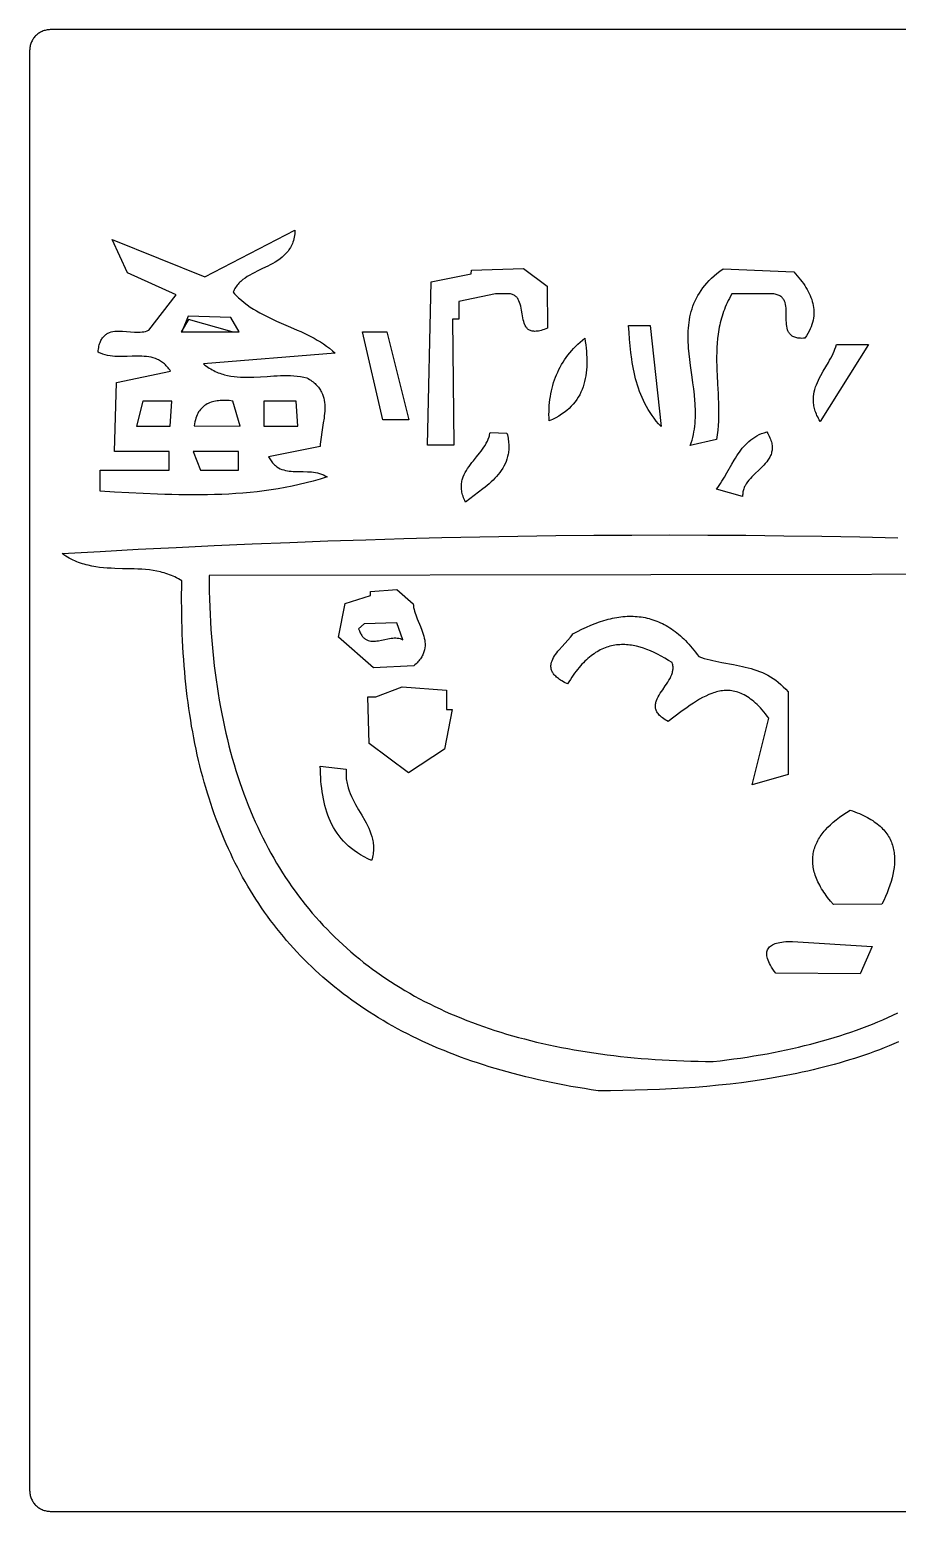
# Model space of a CAD drawing. Header units: metres. Extents: x 0 to 50, y 0 to 50.
# Drawn here: x 0 to 29.3, y 0 to 50 of the extents above; entities that cross this region are included whole.
import ezdxf

# ---------------------------------------------------------------- set-up
doc = ezdxf.new("R2010")
doc.units = ezdxf.units.M

msp = doc.modelspace()

# ---------------------------------------------------------------- linework, layer by layer
for points in [[(49.310345, 50), (0.689655, 50), (0.689655, 50), (0.655211, 49.998414), (0.621031, 49.995164), (0.587169, 49.990274), (0.553681, 49.983767), (0.520621, 49.975667), (0.488045, 49.965998), (0.456007, 49.954784), (0.424563, 49.942049), (0.393768, 49.927816), (0.363677, 49.91211), (0.334345, 49.894954), (0.305827, 49.876372), (0.278178, 49.856389), (0.251453, 49.835027), (0.225707, 49.812312), (0.200995, 49.788265), (0.200995, 49.788265), (0.177487, 49.763041), (0.155332, 49.736811), (0.134552, 49.709631), (0.11517, 49.681558), (0.097207, 49.652645), (0.080688, 49.62295), (0.065635, 49.592527), (0.05207, 49.561432), (0.040016, 49.529721), (0.029495, 49.497449), (0.020531, 49.464672), (0.013146, 49.431445), (0.007363, 49.397824), (0.003204, 49.363865), (0.000692, 49.329622), (-0.000151, 49.295152), (-0.000151, 49.295152), (-0.000141, 49.291401), (-0.000141, 49.291401), (-0.000131, 49.289846), (-0.000131, 49.289846), (-0.000129, 49.289632), (-0.000129, 49.289632), (-0.000119, 49.288478), (-0.000119, 49.288478), (-0.000113, 49.287863), (-0.000113, 49.287863), (0, 49.280576), (0, 0.719424), (0, 0.719424), (-0.000151, 0.704848), (-0.000151, 0.704848), (0.000692, 0.670378), (0.003204, 0.636135), (0.007363, 0.602176), (0.013146, 0.568555), (0.020531, 0.535328), (0.029495, 0.502551), (0.040016, 0.470279), (0.05207, 0.438568), (0.065635, 0.407473), (0.080688, 0.37705), (0.097207, 0.347355), (0.11517, 0.318442), (0.134552, 0.290369), (0.155332, 0.263189), (0.177487, 0.236959), (0.200995, 0.211735), (0.200995, 0.211735), (0.225707, 0.187688), (0.251453, 0.164973), (0.278178, 0.143611), (0.305827, 0.123628), (0.334345, 0.105046), (0.363677, 0.08789), (0.393768, 0.072184), (0.424563, 0.057951), (0.456007, 0.045216), (0.488045, 0.034002), (0.520621, 0.024333), (0.553681, 0.016233), (0.587169, 0.009726), (0.621031, 0.004836), (0.655211, 0.001586), (0.689655, 0), (49.310345, 0)], [(8.950528, 43.234004), (8.950528, 43.234004), (8.946984, 43.170049), (8.941155, 43.108416), (8.933107, 43.049041), (8.922907, 42.991858), (8.910619, 42.936805), (8.89631, 42.883816), (8.880046, 42.832826), (8.861893, 42.783772), (8.841917, 42.73659), (8.820183, 42.691213), (8.796758, 42.647579), (8.771707, 42.605623), (8.745097, 42.56528), (8.716993, 42.526486), (8.687461, 42.489177), (8.656568, 42.453288), (8.624378, 42.418754), (8.590959, 42.385512), (8.556376, 42.353496), (8.520695, 42.322643), (8.446302, 42.264166), (8.368307, 42.209566), (8.287239, 42.158327), (8.203625, 42.109934), (8.117991, 42.063872), (8.030867, 42.019624), (7.854252, 41.934514), (7.678001, 41.850479), (7.59133, 41.807577), (7.506333, 41.763398), (7.423535, 41.717426), (7.343466, 41.669147), (7.266652, 41.618044), (7.193621, 41.563603), (7.158689, 41.53497), (7.1249, 41.505308), (7.09232, 41.474554), (7.061016, 41.442644), (7.031054, 41.409512), (7.002498, 41.375095), (6.975416, 41.339328), (6.949872, 41.302146), (6.925934, 41.263486), (6.903666, 41.223282), (6.883135, 41.181471), (6.864407, 41.137987), (6.864407, 41.137987), (6.90855, 41.089778), (6.953527, 41.042925), (7.045882, 40.953126), (7.141269, 40.868261), (7.239482, 40.788003), (7.340319, 40.712026), (7.443576, 40.640001), (7.549049, 40.571601), (7.656534, 40.506499), (7.765828, 40.444367), (7.876725, 40.384877), (7.989024, 40.327703), (8.102519, 40.272517), (8.217008, 40.21899), (8.332285, 40.166797), (8.564393, 40.065099), (8.797212, 39.964802), (9.029112, 39.863288), (9.144207, 39.811255), (9.258462, 39.757936), (9.371671, 39.703002), (9.483631, 39.646127), (9.594139, 39.586982), (9.70299, 39.52524), (9.80998, 39.460575), (9.914907, 39.392657), (10.017565, 39.321161), (10.117752, 39.245758), (10.215263, 39.166121), (10.309895, 39.081923), (5.86583, 38.721352), (5.86583, 38.721352), (5.914104, 38.682595), (5.962768, 38.645994), (6.011812, 38.611491), (6.061228, 38.57903), (6.111005, 38.548557), (6.161134, 38.520015), (6.211607, 38.493347), (6.262414, 38.468499), (6.313545, 38.445413), (6.364992, 38.424034), (6.416746, 38.404307), (6.468797, 38.386174), (6.521135, 38.369581), (6.573753, 38.35447), (6.679786, 38.328475), (6.786824, 38.30774), (6.894792, 38.291817), (7.003616, 38.28026), (7.113222, 38.27262), (7.223538, 38.26845), (7.334488, 38.267301), (7.445999, 38.268725), (7.557997, 38.272276), (7.783159, 38.283965), (8.009384, 38.298783), (8.236081, 38.31315), (8.349422, 38.319044), (8.462659, 38.323482), (8.575719, 38.326015), (8.688528, 38.326196), (8.801011, 38.323578), (8.913096, 38.317712), (9.024708, 38.30815), (9.135774, 38.294445), (9.246219, 38.276149), (9.35597, 38.252815), (9.35597, 38.252815), (9.400886, 38.225924), (9.44366, 38.19856), (9.484338, 38.17073), (9.522964, 38.142445), (9.559584, 38.113711), (9.594244, 38.084537), (9.626989, 38.054932), (9.657864, 38.024905), (9.686914, 37.994463), (9.714185, 37.963616), (9.739723, 37.932371), (9.763573, 37.900738), (9.785779, 37.868724), (9.806389, 37.836338), (9.825446, 37.803589), (9.842996, 37.770486), (9.873757, 37.703247), (9.899036, 37.634691), (9.919195, 37.564884), (9.934598, 37.493896), (9.945606, 37.421793), (9.952585, 37.348643), (9.955895, 37.274514), (9.955901, 37.199475), (9.952964, 37.123592), (9.94745, 37.046933), (9.939719, 36.969567), (9.930136, 36.891562), (9.906862, 36.733902), (9.880534, 36.574496), (9.854054, 36.413887), (9.830326, 36.252617), (9.820402, 36.171904), (9.812255, 36.091228), (9.806248, 36.010659), (9.802744, 35.930264), (8.060205, 35.589044), (8.060205, 35.589044), (8.08006, 35.550372), (8.100616, 35.513752), (8.121854, 35.479129), (8.143758, 35.446445), (8.166312, 35.415644), (8.189497, 35.386671), (8.213297, 35.359469), (8.237696, 35.333981), (8.262675, 35.310151), (8.288219, 35.287923), (8.31431, 35.267241), (8.34093, 35.248048), (8.395694, 35.213905), (8.452375, 35.185044), (8.510837, 35.161013), (8.570943, 35.141363), (8.632559, 35.125642), (8.695547, 35.113401), (8.759774, 35.104189), (8.825101, 35.097556), (8.891395, 35.09305), (8.958518, 35.090222), (9.09471, 35.087796), (9.232591, 35.086675), (9.371075, 35.083253), (9.440202, 35.079553), (9.509073, 35.073927), (9.577551, 35.065924), (9.6455, 35.055094), (9.712784, 35.040985), (9.779268, 35.023149), (9.844816, 35.001133), (9.909291, 34.974488), (9.972558, 34.942763), (10.034481, 34.905507), (10.034481, 34.905507), (9.800407, 34.833247), (9.565842, 34.766481), (9.330804, 34.705029), (9.095308, 34.648712), (8.85937, 34.59735), (8.623006, 34.550763), (8.386232, 34.50877), (8.149065, 34.471193), (7.91152, 34.43785), (7.673613, 34.408562), (7.435361, 34.38315), (7.196779, 34.361432), (6.957883, 34.34323), (6.71869, 34.328363), (6.479216, 34.316651), (6.239475, 34.307915), (5.999486, 34.301974), (5.759263, 34.298648), (5.518822, 34.297758), (5.27818, 34.299124), (5.037353, 34.302565), (4.796356, 34.307901), (4.555206, 34.314954), (4.313919, 34.323542), (3.830997, 34.344606), (3.347718, 34.369654), (2.86421, 34.397246), (2.380602, 34.425942), (2.375071, 35.129519), (4.711466, 35.129519), (4.711466, 35.766718), (2.861507, 35.766718), (2.929774, 38.087772), (4.755306, 38.473443), (4.755306, 38.473443), (4.727419, 38.515135), (4.698908, 38.554541), (4.669786, 38.591724), (4.640067, 38.626745), (4.609768, 38.659667), (4.578901, 38.690551), (4.547481, 38.719459), (4.515522, 38.746453), (4.483039, 38.771596), (4.450046, 38.794949), (4.416558, 38.816574), (4.382588, 38.836534), (4.348152, 38.854889), (4.313263, 38.871702), (4.242184, 38.90095), (4.169468, 38.924774), (4.095229, 38.943669), (4.019581, 38.958131), (3.94264, 38.968655), (3.86452, 38.975737), (3.785337, 38.979873), (3.705204, 38.981559), (3.624237, 38.981289), (3.460259, 38.976867), (3.294322, 38.970573), (3.127344, 38.966373), (3.043752, 38.966296), (2.960243, 38.96823), (2.876934, 38.972669), (2.793938, 38.98011), (2.711371, 38.991049), (2.629348, 39.00598), (2.547982, 39.025399), (2.46739, 39.049802), (2.387685, 39.079685), (2.348201, 39.096837), (2.308983, 39.115544), (2.308983, 39.115544), (2.31452, 39.169428), (2.321423, 39.220626), (2.329657, 39.269201), (2.339189, 39.31522), (2.349985, 39.358746), (2.362012, 39.399846), (2.375236, 39.438583), (2.389623, 39.475024), (2.40514, 39.509233), (2.421754, 39.541276), (2.43943, 39.571217), (2.458136, 39.599121), (2.477837, 39.625055), (2.4985, 39.649081), (2.520092, 39.671267), (2.542578, 39.691676), (2.565926, 39.710374), (2.590101, 39.727426), (2.615071, 39.742897), (2.6408, 39.756852), (2.667257, 39.769356), (2.694408, 39.780475), (2.750654, 39.798814), (2.80927, 39.812392), (2.869988, 39.821727), (2.93254, 39.827341), (2.996655, 39.829754), (3.062067, 39.829488), (3.128505, 39.827061), (3.263389, 39.817811), (3.399157, 39.80617), (3.53366, 39.796301), (3.599765, 39.793332), (3.664749, 39.792368), (3.728341, 39.79393), (3.790274, 39.798537), (3.850279, 39.806711), (3.908087, 39.818972), (3.963429, 39.83584), (3.990092, 39.846165), (4.016038, 39.857836), (4.937629, 41.047119), (3.296651, 41.788627), (2.786604, 42.913624), (5.912328, 41.657782), (8.950528, 43.234004)], [(17.472657, 39.925724), (17.472657, 39.925724), (17.414519, 39.902511), (17.359256, 39.882324), (17.306786, 39.865083), (17.25703, 39.850703), (17.209906, 39.839101), (17.165334, 39.830195), (17.123234, 39.823901), (17.083524, 39.820137), (17.046125, 39.818819), (17.010956, 39.819865), (16.977936, 39.823191), (16.946985, 39.828714), (16.918021, 39.836352), (16.890966, 39.846022), (16.865737, 39.85764), (16.842254, 39.871123), (16.820437, 39.886389), (16.800205, 39.903354), (16.781478, 39.921936), (16.764175, 39.942051), (16.748215, 39.963616), (16.733519, 39.986549), (16.720004, 40.010766), (16.707591, 40.036185), (16.685749, 40.090294), (16.667346, 40.148213), (16.651739, 40.209277), (16.638283, 40.272823), (16.615245, 40.404703), (16.593074, 40.538539), (16.580703, 40.604531), (16.566616, 40.669021), (16.550166, 40.731343), (16.530711, 40.790835), (16.507606, 40.846831), (16.494483, 40.873311), (16.480205, 40.898669), (16.464693, 40.922821), (16.447865, 40.945683), (16.429641, 40.967175), (16.40994, 40.987211), (16.388682, 41.00571), (16.365787, 41.022587), (16.341173, 41.037761), (16.31476, 41.051149), (16.286467, 41.062666), (16.256214, 41.072231), (16.223921, 41.079759), (16.189507, 41.085169), (15.716982, 41.08051), (14.481849, 40.828909), (14.481849, 40.22711), (14.26085, 40.227005), (14.312517, 35.979118), (13.416688, 35.979118), (13.54081, 41.494428), (14.896583, 41.764446), (14.901094, 41.882126), (16.658202, 41.940139), (17.455443, 41.342208), (17.472657, 39.925724)], [(26.155536, 39.586706), (26.155536, 39.586706), (26.101859, 39.583323), (26.051319, 39.582185), (26.00382, 39.583224), (25.959269, 39.586372), (25.917571, 39.591561), (25.878631, 39.598725), (25.842356, 39.607795), (25.80865, 39.618704), (25.777419, 39.631384), (25.748569, 39.645769), (25.722005, 39.661789), (25.697632, 39.679378), (25.675357, 39.698469), (25.655084, 39.718993), (25.63672, 39.740883), (25.620169, 39.764071), (25.605337, 39.788491), (25.592129, 39.814074), (25.580452, 39.840752), (25.570211, 39.868459), (25.553657, 39.926688), (25.541712, 39.988219), (25.53362, 40.052512), (25.528625, 40.119026), (25.52597, 40.187222), (25.524901, 40.256558), (25.524494, 40.396491), (25.523644, 40.466006), (25.521356, 40.534501), (25.516873, 40.601434), (25.50944, 40.666264), (25.4983, 40.728452), (25.482698, 40.787458), (25.472987, 40.815598), (25.461877, 40.84274), (25.449274, 40.868815), (25.435082, 40.893758), (25.419208, 40.917499), (25.401557, 40.939972), (25.382035, 40.961108), (25.360546, 40.980841), (25.336997, 40.999102), (25.311293, 41.015824), (25.28334, 41.030941), (25.253042, 41.044383), (25.220306, 41.056083), (25.185037, 41.065975), (25.147141, 41.07399), (25.106522, 41.080061), (23.689189, 41.079495), (23.689189, 41.079495), (23.646242, 41.005895), (23.605633, 40.932104), (23.567303, 40.858128), (23.531191, 40.78397), (23.49724, 40.709636), (23.465388, 40.635129), (23.435576, 40.560455), (23.407745, 40.485618), (23.381834, 40.410622), (23.357786, 40.335472), (23.335539, 40.260173), (23.315034, 40.184728), (23.296212, 40.109144), (23.279013, 40.033423), (23.263378, 39.957572), (23.249246, 39.881593), (23.225256, 39.729274), (23.206566, 39.576504), (23.1927, 39.423317), (23.18318, 39.269751), (23.17753, 39.115842), (23.175273, 38.961627), (23.175933, 38.807141), (23.179032, 38.652422), (23.184094, 38.497506), (23.190642, 38.342428), (23.206289, 38.031937), (23.222158, 37.721239), (23.228985, 37.565904), (23.234436, 37.410626), (23.238037, 37.255443), (23.239309, 37.10039), (23.237776, 36.945503), (23.232961, 36.790821), (23.224388, 36.636377), (23.211579, 36.48221), (23.194058, 36.328356), (23.171349, 36.174851), (22.283454, 35.967346), (22.283454, 35.967346), (22.316197, 36.058401), (22.345165, 36.150099), (22.370515, 36.242412), (22.392408, 36.335311), (22.411001, 36.428769), (22.426454, 36.522759), (22.438925, 36.617252), (22.448575, 36.71222), (22.455562, 36.807635), (22.460044, 36.90347), (22.462181, 36.999696), (22.462132, 37.096286), (22.460056, 37.193212), (22.456113, 37.290446), (22.450459, 37.38796), (22.443256, 37.485726), (22.424836, 37.681903), (22.402124, 37.878754), (22.376391, 38.076055), (22.348911, 38.273585), (22.293795, 38.668433), (22.268704, 38.865306), (22.246953, 39.061514), (22.229815, 39.256835), (22.223373, 39.354092), (22.218561, 39.451043), (22.215538, 39.547661), (22.214464, 39.643918), (22.215496, 39.739785), (22.218795, 39.835235), (22.224519, 39.93024), (22.232828, 40.024772), (22.243879, 40.118803), (22.257833, 40.212304), (22.274848, 40.30525), (22.295083, 40.39761), (22.318698, 40.489359), (22.345851, 40.580466), (22.376701, 40.670906), (22.411408, 40.760649), (22.45013, 40.849668), (22.493026, 40.937936), (22.540255, 41.025423), (22.591977, 41.112103), (22.648351, 41.197947), (22.709534, 41.282927), (22.775687, 41.367017), (22.846969, 41.450186), (22.923537, 41.532409), (23.005553, 41.613657), (23.093173, 41.693901), (23.186558, 41.773115), (23.285867, 41.85127), (23.391258, 41.928338), (25.782795, 41.82886), (25.782795, 41.82886), (25.897405, 41.695028), (25.951659, 41.628386), (26.00374, 41.561873), (26.053543, 41.495447), (26.100965, 41.429068), (26.1459, 41.362696), (26.188244, 41.29629), (26.227893, 41.22981), (26.264742, 41.163214), (26.298686, 41.096462), (26.329622, 41.029514), (26.357444, 40.962328), (26.382048, 40.894865), (26.40333, 40.827083), (26.421185, 40.758942), (26.435508, 40.690402), (26.446195, 40.621421), (26.453143, 40.551959), (26.456245, 40.481976), (26.455398, 40.41143), (26.450497, 40.340282), (26.441438, 40.26849), (26.428115, 40.196014), (26.410426, 40.122814), (26.388265, 40.048848), (26.361527, 39.974076), (26.330108, 39.898458), (26.293905, 39.821952), (26.252811, 39.744519), (26.206723, 39.666117), (26.155536, 39.586706)], [(5.136266, 39.802311), (6.835463, 39.802311), (5.364283, 40.217739), (5.115026, 39.802311), (7.069102, 39.802311), (6.781965, 40.280873), (5.351946, 40.327567), (5.136266, 39.802311)], [(20.204845, 40.011025), (20.935437, 40.01471), (21.300943, 36.606665), (21.300943, 36.606665), (21.217959, 36.698813), (21.139579, 36.792306), (21.065657, 36.887101), (20.996047, 36.983155), (20.930603, 37.080426), (20.86918, 37.178871), (20.811631, 37.278447), (20.75781, 37.379112), (20.70757, 37.480824), (20.660767, 37.58354), (20.617254, 37.687216), (20.576885, 37.791812), (20.539514, 37.897283), (20.504995, 38.003587), (20.473182, 38.110683), (20.443928, 38.218526), (20.417088, 38.327076), (20.392516, 38.436288), (20.370066, 38.546121), (20.349592, 38.656531), (20.330947, 38.767477), (20.313986, 38.878915), (20.28453, 39.1031), (20.260056, 39.328744), (20.239396, 39.555506), (20.221382, 39.783047), (20.204845, 40.011025)], [(11.229709, 39.802311), (12.047512, 39.802311), (12.791151, 36.828716), (11.917658, 36.828716), (11.229709, 39.802311)], [(18.729692, 39.58998), (18.729692, 39.58998), (18.745949, 39.477808), (18.760226, 39.366551), (18.772372, 39.256277), (18.782238, 39.147055), (18.789674, 39.038955), (18.794532, 38.932045), (18.79666, 38.826395), (18.795909, 38.722073), (18.79213, 38.61915), (18.785173, 38.517692), (18.774889, 38.417771), (18.761127, 38.319454), (18.743739, 38.222812), (18.722574, 38.127912), (18.697483, 38.034825), (18.668316, 37.943618), (18.634923, 37.854362), (18.597156, 37.767125), (18.554863, 37.681976), (18.507897, 37.598985), (18.456106, 37.518221), (18.399342, 37.439751), (18.337454, 37.363647), (18.270293, 37.289976), (18.19771, 37.218808), (18.119555, 37.150212), (18.035677, 37.084256), (17.945928, 37.021011), (17.850158, 36.960544), (17.748217, 36.902926), (17.639956, 36.848224), (17.525225, 36.796509), (17.525225, 36.796509), (17.521307, 36.902986), (17.519928, 37.00829), (17.521101, 37.112417), (17.524841, 37.215359), (17.531162, 37.317109), (17.540078, 37.417662), (17.551604, 37.517011), (17.565755, 37.615148), (17.582543, 37.712067), (17.601984, 37.807763), (17.624091, 37.902227), (17.64888, 37.995454), (17.676364, 38.087437), (17.706558, 38.17817), (17.739476, 38.267645), (17.775132, 38.355857), (17.813541, 38.442798), (17.854716, 38.528462), (17.898673, 38.612842), (17.945425, 38.695932), (17.994987, 38.777726), (18.047373, 38.858216), (18.102596, 38.937396), (18.160673, 39.015259), (18.221616, 39.0918), (18.285441, 39.16701), (18.352161, 39.240885), (18.42179, 39.313416), (18.494344, 39.384598), (18.569836, 39.454423), (18.64828, 39.522886), (18.729692, 39.58998)], [(28.302038, 39.375665), (26.667631, 36.779281), (26.667631, 36.779281), (26.637405, 36.830521), (26.609582, 36.881118), (26.584103, 36.931086), (26.560914, 36.980441), (26.539957, 37.029197), (26.521175, 37.077369), (26.504511, 37.124972), (26.48991, 37.172021), (26.477315, 37.21853), (26.466668, 37.264515), (26.457913, 37.30999), (26.450994, 37.35497), (26.445853, 37.39947), (26.442434, 37.443505), (26.440681, 37.48709), (26.440537, 37.530239), (26.441945, 37.572968), (26.444848, 37.61529), (26.454914, 37.698778), (26.470282, 37.78082), (26.490499, 37.861536), (26.515111, 37.941045), (26.543665, 38.019465), (26.575707, 38.096915), (26.610784, 38.173514), (26.648444, 38.24938), (26.688232, 38.324632), (26.772381, 38.473771), (26.859605, 38.621881), (26.946278, 38.769911), (26.988274, 38.844193), (27.028772, 38.918811), (27.06732, 38.993885), (27.103462, 39.069532), (27.136747, 39.145873), (27.166721, 39.223024), (27.192931, 39.301106), (27.214923, 39.380237), (28.302038, 39.375665)], [(3.821851, 37.465915), (3.600216, 36.616316), (4.742209, 36.616316), (4.798103, 37.465915), (3.821851, 37.465915)], [(5.549982, 36.632941), (7.097114, 36.616316), (6.85615, 37.467872), (6.85615, 37.467872), (6.728914, 37.480344), (6.666963, 37.484354), (6.60618, 37.486788), (6.546607, 37.487576), (6.488286, 37.486649), (6.43126, 37.483937), (6.37557, 37.479371), (6.32126, 37.472881), (6.268371, 37.464398), (6.216945, 37.453853), (6.167026, 37.441175), (6.118655, 37.426296), (6.071874, 37.409146), (6.026726, 37.389656), (5.983252, 37.367756), (5.941497, 37.343377), (5.9015, 37.316448), (5.863306, 37.286902), (5.826956, 37.254668), (5.792492, 37.219677), (5.759956, 37.181859), (5.729392, 37.141146), (5.700841, 37.097466), (5.674346, 37.050752), (5.649948, 37.000934), (5.62769, 36.947941), (5.607615, 36.891706), (5.589764, 36.832157), (5.57418, 36.769227), (5.560905, 36.702845), (5.549982, 36.632941)], [(7.897461, 37.465915), (7.897461, 36.616316), (9.046095, 36.616316), (8.990201, 37.465915), (7.897461, 37.465915)], [(16.102177, 36.386524), (16.102177, 36.386524), (16.115958, 36.329583), (16.127933, 36.273695), (16.138133, 36.218839), (16.146592, 36.164996), (16.153343, 36.112147), (16.158418, 36.060272), (16.16185, 36.009353), (16.163672, 35.959369), (16.163915, 35.910301), (16.162614, 35.862131), (16.159799, 35.814838), (16.155506, 35.768403), (16.149764, 35.722807), (16.142609, 35.67803), (16.124185, 35.590857), (16.100495, 35.506729), (16.0718, 35.425491), (16.038362, 35.346987), (16.000441, 35.271064), (15.9583, 35.197565), (15.9122, 35.126335), (15.862401, 35.05722), (15.809166, 34.990065), (15.752755, 34.924714), (15.69343, 34.861012), (15.631453, 34.798804), (15.567083, 34.737935), (15.500584, 34.678251), (15.432216, 34.619595), (15.36224, 34.561813), (15.290918, 34.50475), (15.145281, 34.392161), (14.997395, 34.280586), (14.849351, 34.168785), (14.703239, 34.055517), (14.703239, 34.055517), (14.678768, 34.106152), (14.656894, 34.15583), (14.637549, 34.204576), (14.620665, 34.252415), (14.606174, 34.299372), (14.594007, 34.345472), (14.584096, 34.39074), (14.576373, 34.435201), (14.570771, 34.47888), (14.567219, 34.521801), (14.565651, 34.563991), (14.565998, 34.605474), (14.568191, 34.646275), (14.572164, 34.686419), (14.577846, 34.725931), (14.585171, 34.764836), (14.594069, 34.803159), (14.604474, 34.840925), (14.629526, 34.914887), (14.659782, 34.986921), (14.694697, 35.057228), (14.733723, 35.126008), (14.776316, 35.19346), (14.821929, 35.259786), (14.870016, 35.325184), (14.920033, 35.389855), (14.971432, 35.454), (15.076196, 35.581508), (15.179941, 35.709311), (15.230067, 35.773822), (15.2783, 35.839008), (15.324096, 35.905067), (15.366907, 35.972199), (15.406189, 36.040606), (15.441395, 36.110487), (15.47198, 36.182042), (15.497398, 36.255472), (15.507998, 36.292952), (15.517102, 36.330975), (15.524641, 36.369567), (15.530547, 36.408753), (16.102177, 36.386524)], [(24.869092, 36.42786), (24.869092, 36.42786), (24.900163, 36.376205), (24.928027, 36.325854), (24.952774, 36.276772), (24.97449, 36.228922), (24.993264, 36.182269), (25.009183, 36.136776), (25.022335, 36.092407), (25.032809, 36.049126), (25.040691, 36.006897), (25.04607, 35.965685), (25.049034, 35.925452), (25.04967, 35.886163), (25.048066, 35.847782), (25.044309, 35.810272), (25.038489, 35.773599), (25.030692, 35.737724), (25.021006, 35.702614), (25.00952, 35.66823), (24.99632, 35.634538), (24.981495, 35.601502), (24.965133, 35.569085), (24.947321, 35.53725), (24.907699, 35.475187), (24.863333, 35.415024), (24.814924, 35.356472), (24.763175, 35.299243), (24.708789, 35.243048), (24.594915, 35.132607), (24.47892, 35.022841), (24.421884, 34.967489), (24.366425, 34.91144), (24.313246, 34.854406), (24.263049, 34.796097), (24.216538, 34.736226), (24.174413, 34.674504), (24.137378, 34.610642), (24.120989, 34.577818), (24.106136, 34.544351), (24.092906, 34.510205), (24.081388, 34.475344), (24.071669, 34.439731), (24.063837, 34.403331), (24.05798, 34.366108), (24.054186, 34.328025), (24.052542, 34.289046), (24.053137, 34.249135), (23.167113, 34.489794), (23.167113, 34.489794), (23.216421, 34.554998), (23.263887, 34.62171), (23.309719, 34.68975), (23.354127, 34.758937), (23.439508, 34.900026), (23.521704, 35.043533), (23.683238, 35.332016), (23.765925, 35.4741), (23.808481, 35.54397), (23.852124, 35.612818), (23.897064, 35.680462), (23.94351, 35.746723), (23.991672, 35.811419), (24.041758, 35.87437), (24.093978, 35.935395), (24.148541, 35.994314), (24.205656, 36.050944), (24.265533, 36.105107), (24.328382, 36.15662), (24.394411, 36.205304), (24.463829, 36.250977), (24.536847, 36.293459), (24.613672, 36.332569), (24.694516, 36.368126), (24.779586, 36.39995), (24.869092, 36.42786)], [(5.51712, 35.766718), (5.758816, 35.129519), (7.047862, 35.129519), (7.047862, 35.766718), (5.51712, 35.766718)], [(29.313943, 15.842364), (29.153377, 15.773694), (28.991593, 15.70675), (28.828604, 15.641516), (28.664419, 15.577975), (28.49905, 15.51611), (28.332508, 15.455905), (28.164806, 15.397344), (27.995953, 15.34041), (27.825962, 15.285086), (27.654844, 15.231356), (27.482609, 15.179203), (27.30927, 15.128612), (27.134837, 15.079565), (26.959322, 15.032045), (26.782737, 14.986037), (26.605092, 14.941524), (26.426399, 14.89849), (26.246669, 14.856917), (26.065913, 14.816789), (25.884143, 14.77809), (25.70137, 14.740803), (25.517606, 14.704912), (25.332861, 14.6704), (25.147147, 14.637251), (24.772857, 14.574975), (24.394826, 14.517952), (24.013146, 14.466049), (23.627906, 14.419134), (23.239196, 14.377076), (22.847108, 14.339742), (22.451731, 14.306999), (22.053157, 14.278717), (21.651474, 14.254762), (21.246775, 14.235002), (20.83915, 14.219307), (20.428688, 14.207542), (20.01548, 14.199576), (19.599617, 14.195278), (19.181189, 14.194514), (19.181189, 14.194514), (18.948365, 14.228833), (18.717627, 14.264822), (18.488973, 14.302479), (18.262397, 14.341802), (18.037898, 14.382788), (17.81547, 14.425434), (17.595111, 14.46974), (17.376818, 14.515702), (17.160586, 14.563319), (16.946412, 14.612588), (16.734293, 14.663506), (16.524226, 14.716073), (16.316205, 14.770285), (16.110229, 14.82614), (15.906293, 14.883635), (15.704395, 14.94277), (15.504529, 15.003541), (15.306694, 15.065947), (15.110885, 15.129984), (14.917099, 15.195652), (14.725333, 15.262947), (14.535582, 15.331867), (14.347844, 15.40241), (14.162115, 15.474574), (13.97839, 15.548357), (13.796668, 15.623756), (13.616944, 15.70077), (13.439214, 15.779395), (13.263476, 15.85963), (13.089726, 15.941473), (12.917959, 16.02492), (12.748173, 16.109971), (12.580365, 16.196623), (12.41453, 16.284873), (12.250665, 16.374719), (12.088766, 16.46616), (11.928831, 16.559192), (11.770855, 16.653814), (11.614835, 16.750023), (11.460767, 16.847817), (11.308648, 16.947195), (11.158475, 17.048152), (11.010243, 17.150689), (10.86395, 17.254801), (10.719592, 17.360488), (10.577165, 17.467746), (10.436666, 17.576574), (10.298091, 17.686969), (10.161436, 17.798929), (10.026699, 17.912452), (9.893876, 18.027535), (9.762962, 18.144177), (9.633956, 18.262375), (9.506852, 18.382127), (9.381648, 18.50343), (9.25834, 18.626283), (9.136925, 18.750683), (9.017398, 18.876628), (8.899757, 19.004116), (8.783998, 19.133144), (8.670118, 19.26371), (8.558112, 19.395812), (8.447978, 19.529448), (8.339711, 19.664616), (8.233309, 19.801313), (8.128768, 19.939537), (8.026084, 20.079285), (7.925254, 20.220557), (7.826274, 20.363349), (7.72914, 20.507658), (7.63385, 20.653484), (7.5404, 20.800824), (7.448785, 20.949675), (7.359004, 21.100035), (7.271051, 21.251902), (7.184924, 21.405274), (7.100619, 21.560148), (7.018132, 21.716522), (6.937461, 21.874395), (6.858601, 22.033763), (6.781549, 22.194625), (6.706301, 22.356979), (6.632854, 22.520821), (6.561205, 22.68615), (6.491349, 22.852964), (6.423284, 23.02126), (6.357005, 23.191037), (6.29251, 23.362291), (6.229795, 23.535021), (6.168856, 23.709225), (6.109689, 23.884899), (6.052292, 24.062043), (5.99666, 24.240654), (5.942791, 24.420729), (5.89068, 24.602266), (5.840324, 24.785264), (5.79172, 24.969719), (5.744863, 25.15563), (5.699752, 25.342994), (5.656381, 25.531809), (5.614748, 25.722073), (5.574848, 25.913784), (5.536679, 26.10694), (5.500237, 26.301537), (5.465518, 26.497575), (5.43252, 26.69505), (5.401237, 26.893961), (5.371667, 27.094305), (5.343807, 27.29608), (5.317652, 27.499283), (5.2932, 27.703914), (5.270446, 27.909968), (5.249387, 28.117445), (5.23002, 28.326342), (5.212341, 28.536656), (5.196347, 28.748386), (5.182034, 28.961529), (5.169398, 29.176082), (5.158437, 29.392045), (5.149146, 29.609414), (5.141521, 29.828187), (5.135561, 30.048362), (5.13126, 30.269937), (5.128616, 30.49291), (5.127624, 30.717277), (5.128282, 30.943038), (5.130586, 31.17019), (5.134532, 31.39873), (5.134532, 31.39873), (5.07639, 31.435042), (5.017864, 31.469075), (4.958963, 31.500906), (4.8997, 31.530611), (4.840084, 31.558267), (4.780127, 31.583951), (4.71984, 31.607738), (4.659233, 31.629706), (4.598318, 31.649931), (4.537106, 31.66849), (4.475607, 31.68546), (4.413832, 31.700916), (4.289499, 31.727597), (4.164195, 31.749144), (4.038007, 31.766172), (3.911023, 31.779293), (3.783329, 31.78912), (3.655014, 31.796265), (3.526164, 31.801341), (3.396868, 31.804961), (3.137284, 31.810286), (2.876962, 31.81714), (2.746742, 31.822673), (2.6166, 31.830427), (2.486624, 31.841015), (2.356899, 31.855049), (2.227515, 31.873142), (2.098558, 31.895907), (1.970116, 31.923958), (1.906116, 31.940156), (1.842276, 31.957906), (1.77861, 31.977283), (1.715126, 31.998364), (1.651837, 32.021226), (1.588753, 32.045946), (1.525885, 32.072599), (1.463244, 32.101264), (1.400842, 32.132015), (1.338688, 32.16493), (1.276794, 32.200086), (1.21517, 32.237559), (1.153829, 32.277425), (1.09278, 32.319762), (1.09278, 32.319762), (2.374532, 32.394011), (3.65624, 32.463837), (4.937905, 32.529188), (6.219528, 32.590012), (7.501113, 32.646255), (8.782659, 32.697866), (10.064169, 32.744793), (11.345645, 32.786982), (12.627088, 32.824383), (13.9085, 32.856942), (15.189882, 32.884607), (16.471237, 32.907326), (17.752566, 32.925047), (19.033871, 32.937717), (20.315153, 32.945284), (21.596413, 32.947695), (22.877655, 32.944899), (24.158879, 32.936843), (25.440087, 32.923475), (26.721281, 32.904742), (28.002463, 32.880592), (29.283633, 32.850972)], [(35.860835, 31.628751), (6.053207, 31.578448)], [(6.053207, 31.578448), (6.053207, 31.578448), (6.055492, 31.311948), (6.060047, 31.047832), (6.066866, 30.786093), (6.075943, 30.526729), (6.087274, 30.269732), (6.100854, 30.0151), (6.116676, 29.762826), (6.134738, 29.512906), (6.155033, 29.265336), (6.177556, 29.02011), (6.202302, 28.777223), (6.229266, 28.536671), (6.258443, 28.298449), (6.289828, 28.062552), (6.323417, 27.828974), (6.359202, 27.597712), (6.397181, 27.36876), (6.437347, 27.142114), (6.479696, 26.917769), (6.524222, 26.695719), (6.570921, 26.47596), (6.619787, 26.258487), (6.670815, 26.043295), (6.724, 25.83038), (6.779338, 25.619737), (6.836822, 25.41136), (6.896449, 25.205244), (6.958212, 25.001386), (7.022107, 24.79978), (7.088129, 24.600421), (7.156272, 24.403305), (7.226532, 24.208426), (7.298903, 24.01578), (7.373381, 23.825361), (7.44996, 23.637166), (7.528635, 23.451189), (7.609402, 23.267425), (7.692254, 23.085869), (7.777188, 22.906517), (7.864197, 22.729364), (7.953278, 22.554404), (8.044424, 22.381634), (8.13763, 22.211048), (8.232893, 22.042641), (8.330206, 21.876408), (8.429564, 21.712345), (8.530963, 21.550447), (8.634397, 21.390709), (8.739861, 21.233125), (8.84735, 21.077692), (8.95686, 20.924405), (9.068384, 20.773257), (9.181919, 20.624246), (9.297458, 20.477365), (9.414997, 20.33261), (9.53453, 20.189976), (9.656054, 20.049458), (9.779561, 19.911052), (9.905049, 19.774752), (10.03251, 19.640554), (10.161941, 19.508452), (10.293336, 19.378443), (10.42669, 19.25052), (10.561998, 19.12468), (10.699256, 19.000917), (10.838457, 18.879227), (10.979597, 18.759604), (11.122671, 18.642045), (11.267673, 18.526543), (11.414599, 18.413094), (11.563443, 18.301694), (11.714201, 18.192337), (11.866867, 18.085018), (12.021437, 17.979733), (12.177905, 17.876477), (12.336266, 17.775245), (12.496515, 17.676032), (12.658646, 17.578834), (12.822656, 17.483644), (12.988539, 17.39046), (13.156289, 17.299275), (13.325902, 17.210085), (13.497373, 17.122885), (13.670696, 17.03767), (13.845866, 16.954435), (14.022879, 16.873176), (14.201729, 16.793888), (14.382411, 16.716565), (14.564921, 16.641203), (14.749252, 16.567797), (14.935401, 16.496342), (15.123361, 16.426834), (15.313128, 16.359267), (15.504697, 16.293637), (15.698062, 16.229938), (15.893219, 16.168167), (16.090163, 16.108317), (16.288888, 16.050385), (16.489389, 15.994365), (16.691661, 15.940252), (16.8957, 15.888043), (17.1015, 15.837731), (17.309056, 15.789311), (17.518362, 15.74278), (17.729415, 15.698133), (17.942208, 15.655363), (18.156738, 15.614467), (18.372997, 15.57544), (18.590983, 15.538277), (18.810689, 15.502972), (19.03211, 15.469522), (19.255241, 15.437921), (19.480078, 15.408164), (19.706615, 15.380247), (19.934847, 15.354164), (20.164769, 15.329912), (20.396376, 15.307484), (20.629663, 15.286877), (20.864625, 15.268084), (21.101256, 15.251103), (21.339552, 15.235926), (21.579508, 15.222551), (21.821118, 15.210971), (22.064377, 15.201183), (22.309281, 15.19318), (22.555824, 15.186959), (22.804001, 15.182514), (23.053807, 15.179841), (23.053807, 15.179841), (23.289962, 15.206727), (23.523729, 15.235388), (23.755114, 15.265819), (23.984124, 15.298015), (24.210762, 15.331974), (24.435037, 15.367691), (24.656953, 15.405161), (24.876516, 15.444381), (25.093732, 15.485346), (25.308607, 15.528053), (25.521146, 15.572496), (25.731356, 15.618673), (25.939242, 15.666578), (26.144811, 15.716208), (26.348067, 15.767558), (26.549017, 15.820625), (26.747667, 15.875404), (26.944022, 15.931891), (27.138088, 15.990082), (27.329871, 16.049973), (27.519377, 16.11156), (27.706612, 16.174838), (27.891581, 16.239803), (28.07429, 16.306452), (28.254746, 16.37478), (28.432953, 16.444782), (28.608919, 16.516456), (28.782648, 16.589796), (28.954146, 16.664798), (29.123419, 16.741459), (29.290474, 16.819774)], [(12.390474, 31.103785), (12.938831, 30.626647), (12.938831, 30.626647), (12.943893, 30.564131), (12.953262, 30.501372), (12.966481, 30.438375), (12.983089, 30.375146), (13.002627, 30.311691), (13.024637, 30.248015), (13.04866, 30.184123), (13.074235, 30.120022), (13.182888, 29.861635), (13.234597, 29.731329), (13.25819, 29.665918), (13.279664, 29.600342), (13.298559, 29.534607), (13.314416, 29.468719), (13.326777, 29.402683), (13.335181, 29.336505), (13.339171, 29.27019), (13.338286, 29.203744), (13.332068, 29.137173), (13.320058, 29.070481), (13.311737, 29.037093), (13.301796, 29.003676), (13.290177, 28.970233), (13.276824, 28.936762), (13.261678, 28.903267), (13.244682, 28.869746), (13.225779, 28.836201), (13.204911, 28.802632), (13.182021, 28.76904), (13.157052, 28.735426), (13.129946, 28.701791), (13.100647, 28.668134), (13.069095, 28.634458), (13.035235, 28.600762), (12.999008, 28.567048), (12.960358, 28.533315), (11.594369, 28.46978), (10.415019, 29.501711), (10.64101, 30.63642), (11.50049, 30.906257), (11.496593, 31.036539), (12.390474, 31.103785)], [(25.583275, 27.651343), (25.592016, 24.862022), (24.37478, 24.521196), (24.93179, 26.761158), (24.93179, 26.761158), (24.874948, 26.838329), (24.818407, 26.911729), (24.762158, 26.981417), (24.706192, 27.047456), (24.650501, 27.109907), (24.595075, 27.168832), (24.539907, 27.224292), (24.484987, 27.276349), (24.430307, 27.325064), (24.375859, 27.370499), (24.321632, 27.412714), (24.267619, 27.451773), (24.213812, 27.487735), (24.1602, 27.520664), (24.106777, 27.550619), (24.053532, 27.577663), (24.000457, 27.601858), (23.947544, 27.623264), (23.894784, 27.641943), (23.842168, 27.657957), (23.789687, 27.671367), (23.737333, 27.682234), (23.685098, 27.690621), (23.632971, 27.696589), (23.580945, 27.700199), (23.529012, 27.701512), (23.477161, 27.700591), (23.425385, 27.697496), (23.373675, 27.69229), (23.322022, 27.685033), (23.270418, 27.675787), (23.218853, 27.664614), (23.16732, 27.651576), (23.115809, 27.636733), (23.064311, 27.620147), (23.012819, 27.60188), (22.909815, 27.560548), (22.806726, 27.513228), (22.703483, 27.460414), (22.600017, 27.402596), (22.496258, 27.340268), (22.392137, 27.27392), (22.287583, 27.204045), (22.182528, 27.131134), (21.970634, 26.978177), (21.537765, 26.657489), (21.537765, 26.657489), (21.486069, 26.686252), (21.438208, 26.715053), (21.394077, 26.743891), (21.353575, 26.77277), (21.316598, 26.80169), (21.283044, 26.830653), (21.25281, 26.85966), (21.225793, 26.888714), (21.201891, 26.917816), (21.181, 26.946967), (21.163017, 26.97617), (21.147841, 27.005425), (21.135367, 27.034734), (21.125494, 27.064099), (21.118118, 27.093521), (21.113137, 27.123002), (21.110448, 27.152544), (21.109947, 27.182149), (21.111533, 27.211817), (21.115102, 27.24155), (21.120552, 27.27135), (21.127779, 27.301219), (21.136682, 27.331158), (21.147156, 27.361169), (21.17241, 27.421413), (21.202719, 27.481963), (21.237259, 27.542831), (21.27521, 27.604032), (21.358049, 27.727479), (21.444658, 27.852406), (21.487319, 27.915457), (21.528455, 27.978916), (21.567242, 28.042796), (21.60286, 28.10711), (21.634485, 28.17187), (21.661294, 28.23709), (21.672636, 28.269876), (21.682465, 28.302782), (21.690679, 28.335809), (21.697176, 28.368958), (21.701852, 28.402233), (21.704604, 28.435633), (21.70533, 28.46916), (21.703927, 28.502817), (21.700291, 28.536605), (21.694321, 28.570525), (21.685914, 28.604579), (21.674965, 28.638769), (21.674965, 28.638769), (21.551401, 28.71673), (21.42859, 28.790189), (21.306542, 28.858947), (21.185269, 28.922806), (21.064779, 28.981569), (20.945083, 29.035039), (20.826192, 29.083016), (20.708115, 29.125305), (20.590862, 29.161706), (20.474445, 29.192022), (20.416552, 29.204836), (20.358872, 29.216055), (20.301406, 29.225654), (20.244155, 29.233608), (20.18712, 29.239892), (20.130302, 29.244483), (20.073704, 29.247354), (20.017325, 29.248481), (19.961168, 29.24784), (19.905234, 29.245406), (19.849524, 29.241154), (19.794039, 29.23506), (19.73878, 29.227098), (19.683749, 29.217244), (19.628947, 29.205473), (19.574376, 29.191761), (19.520036, 29.176082), (19.465928, 29.158413), (19.412055, 29.138728), (19.358418, 29.117003), (19.305017, 29.093213), (19.251854, 29.067332), (19.19893, 29.039338), (19.146246, 29.009204), (19.093804, 28.976906), (19.041606, 28.942419), (18.989651, 28.905719), (18.937942, 28.866781), (18.88648, 28.82558), (18.835266, 28.782092), (18.784302, 28.736291), (18.733588, 28.688154), (18.683125, 28.637654), (18.632916, 28.584768), (18.582962, 28.529471), (18.533263, 28.471738), (18.483821, 28.411545), (18.434638, 28.348866), (18.385714, 28.283677), (18.337051, 28.215953), (18.288649, 28.14567), (18.240512, 28.072803), (18.192638, 27.997327), (18.145031, 27.919217), (18.145031, 27.919217), (18.043063, 27.971292), (17.952728, 28.02343), (17.911775, 28.049523), (17.873555, 28.075631), (17.838008, 28.101754), (17.805077, 28.127892), (17.774702, 28.154044), (17.746825, 28.18021), (17.721387, 28.206391), (17.69833, 28.232585), (17.677595, 28.258792), (17.659123, 28.285013), (17.642857, 28.311246), (17.628737, 28.337492), (17.616705, 28.363751), (17.606702, 28.390021), (17.59867, 28.416304), (17.59255, 28.442598), (17.588284, 28.468904), (17.585813, 28.49522), (17.585078, 28.521548), (17.586021, 28.547886), (17.588583, 28.574234), (17.592706, 28.600592), (17.6054, 28.653339), (17.623633, 28.706122), (17.646938, 28.75894), (17.674845, 28.811791), (17.706886, 28.864674), (17.742593, 28.917585), (17.781496, 28.970523), (17.823128, 29.023486), (17.867019, 29.076471), (17.959706, 29.182502), (18.151576, 29.394745), (18.243262, 29.500924), (18.286402, 29.55402), (18.327116, 29.607119), (18.327116, 29.607119), (18.479903, 29.690783), (18.631637, 29.768556), (18.782293, 29.840333), (18.931846, 29.906011), (19.080271, 29.965485), (19.227543, 30.018651), (19.373637, 30.065404), (19.446235, 30.086344), (19.518528, 30.105641), (19.590515, 30.123282), (19.662192, 30.139256), (19.733555, 30.153548), (19.804603, 30.166145), (19.87533, 30.177036), (19.945735, 30.186205), (20.015815, 30.193641), (20.085565, 30.199331), (20.154984, 30.203261), (20.224067, 30.205418), (20.292813, 30.205789), (20.361217, 30.204362), (20.429276, 30.201123), (20.496988, 30.196059), (20.564349, 30.189158), (20.631357, 30.180405), (20.698007, 30.169789), (20.764298, 30.157295), (20.830225, 30.142912), (20.895786, 30.126625), (20.960977, 30.108422), (21.025796, 30.088291), (21.09024, 30.066217), (21.154304, 30.042187), (21.217986, 30.01619), (21.281284, 29.988211), (21.344193, 29.958238), (21.406711, 29.926257), (21.468835, 29.892256), (21.530561, 29.856222), (21.591886, 29.818141), (21.652807, 29.778001), (21.713322, 29.735788), (21.773427, 29.691489), (21.833118, 29.645092), (21.892393, 29.596583), (21.951249, 29.545949), (22.009682, 29.493177), (22.067689, 29.438255), (22.125268, 29.381169), (22.182415, 29.321906), (22.239126, 29.260452), (22.2954, 29.196796), (22.351232, 29.130924), (22.40662, 29.062823), (22.461561, 28.99248), (22.51605, 28.919882), (22.570086, 28.845015), (22.570086, 28.845015), (22.664579, 28.812601), (22.760016, 28.783021), (22.856302, 28.755959), (22.953339, 28.731102), (23.051031, 28.708134), (23.149282, 28.68674), (23.347071, 28.647415), (23.7451, 28.5738), (23.943793, 28.53447), (24.042722, 28.513072), (24.141242, 28.490099), (24.239258, 28.465236), (24.336673, 28.438169), (24.433391, 28.408581), (24.529314, 28.376159), (24.624346, 28.340587), (24.718391, 28.30155), (24.811352, 28.258734), (24.903132, 28.211823), (24.993635, 28.160503), (25.082764, 28.104458), (25.170422, 28.043374), (25.256514, 27.976936), (25.340941, 27.904829), (25.423608, 27.826737), (25.504418, 27.742347), (25.583275, 27.651343)], [(11.280791, 29.946065), (11.096625, 29.785976), (11.096625, 29.785976), (11.123211, 29.710367), (11.152483, 29.643696), (11.168083, 29.613562), (11.184302, 29.585482), (11.201124, 29.559397), (11.218531, 29.535245), (11.236505, 29.512966), (11.25503, 29.492501), (11.274087, 29.47379), (11.293661, 29.456771), (11.313732, 29.441385), (11.334285, 29.427572), (11.355301, 29.415272), (11.376764, 29.404424), (11.420959, 29.386845), (11.466732, 29.374353), (11.513944, 29.366467), (11.562456, 29.362706), (11.612131, 29.362589), (11.662829, 29.365633), (11.714411, 29.371359), (11.76674, 29.379283), (11.873083, 29.399805), (11.980747, 29.423348), (12.088625, 29.44606), (12.142298, 29.455902), (12.195609, 29.464092), (12.248419, 29.470149), (12.300589, 29.473591), (12.351981, 29.473938), (12.402457, 29.470708), (12.451878, 29.463419), (12.500105, 29.45159), (12.547, 29.43474), (12.592424, 29.412388), (12.390688, 29.980391), (11.280791, 29.946065)], [(14.057049, 27.715726), (14.057049, 27.058334), (14.258742, 27.060466), (13.991606, 25.719162), (12.778527, 24.917131), (11.449697, 25.911905), (11.410086, 27.483133), (11.678174, 27.483133), (12.568998, 27.825758), (14.057049, 27.715726)], [(9.803005, 25.143509), (10.679698, 25.04655), (10.679698, 25.04655), (10.675185, 24.990104), (10.672744, 24.934404), (10.6723, 24.879425), (10.673782, 24.825144), (10.677117, 24.771537), (10.682232, 24.718583), (10.689054, 24.666256), (10.697511, 24.614535), (10.707529, 24.563395), (10.719037, 24.512813), (10.746227, 24.413231), (10.7785, 24.315603), (10.815274, 24.219741), (10.855967, 24.12546), (10.899996, 24.032572), (10.946779, 23.940892), (10.995735, 23.850233), (11.097834, 23.671231), (11.201638, 23.494074), (11.30249, 23.31727), (11.350354, 23.228535), (11.395733, 23.139328), (11.438046, 23.049464), (11.47671, 22.958755), (11.511143, 22.867016), (11.540764, 22.774059), (11.564991, 22.679699), (11.574899, 22.631935), (11.58324, 22.583749), (11.589941, 22.53512), (11.59493, 22.486022), (11.598134, 22.436434), (11.59948, 22.386332), (11.598895, 22.335693), (11.596306, 22.284493), (11.591641, 22.232708), (11.584827, 22.180317), (11.575791, 22.127295), (11.564461, 22.073618), (11.550763, 22.019265), (11.534626, 21.964211), (11.534626, 21.964211), (11.40531, 22.024087), (11.28245, 22.087347), (11.165886, 22.153906), (11.055457, 22.223681), (10.951003, 22.296588), (10.852363, 22.372544), (10.759376, 22.451464), (10.671883, 22.533266), (10.589723, 22.617866), (10.512736, 22.705179), (10.440761, 22.795123), (10.373638, 22.887614), (10.311206, 22.982568), (10.253305, 23.079902), (10.199774, 23.179532), (10.150454, 23.281374), (10.105183, 23.385346), (10.063801, 23.491362), (10.026149, 23.59934), (9.992065, 23.709195), (9.961389, 23.820845), (9.93396, 23.934206), (9.909619, 24.049194), (9.888205, 24.165726), (9.869557, 24.283717), (9.853515, 24.403085), (9.839918, 24.523745), (9.828607, 24.645614), (9.81942, 24.768609), (9.812198, 24.892645), (9.80678, 25.01764), (9.803005, 25.143509)], [(27.678372, 23.661443), (27.678372, 23.661443), (27.760149, 23.633747), (27.839326, 23.605173), (27.91593, 23.575731), (27.989986, 23.545428), (28.06152, 23.514274), (28.130558, 23.482278), (28.197127, 23.449448), (28.261252, 23.415794), (28.322959, 23.381324), (28.382274, 23.346046), (28.439224, 23.309971), (28.493833, 23.273106), (28.546129, 23.23546), (28.596136, 23.197043), (28.643882, 23.157863), (28.689391, 23.117929), (28.732691, 23.07725), (28.773806, 23.035834), (28.812764, 22.993691), (28.849589, 22.95083), (28.884308, 22.907258), (28.916947, 22.862985), (28.947531, 22.81802), (28.976087, 22.772372), (29.002642, 22.726049), (29.027219, 22.679061), (29.049847, 22.631416), (29.07055, 22.583123), (29.089354, 22.53419), (29.106287, 22.484627), (29.121373, 22.434443), (29.134638, 22.383646), (29.146109, 22.332245), (29.155811, 22.280249), (29.163771, 22.227667), (29.170014, 22.174508), (29.174567, 22.12078), (29.177455, 22.066493), (29.178704, 22.011654), (29.17834, 21.956274), (29.17639, 21.900361), (29.172879, 21.843923), (29.161279, 21.72951), (29.143748, 21.613105), (29.120493, 21.49478), (29.091722, 21.374605), (29.057643, 21.25265), (29.018464, 21.128987), (28.974392, 21.003686), (28.925636, 20.876818), (28.872403, 20.748453), (28.8149, 20.618663), (28.753337, 20.487517), (27.122086, 20.473454), (27.122086, 20.473454), (27.017111, 20.596064), (26.920885, 20.717047), (26.876026, 20.776932), (26.833321, 20.836416), (26.792762, 20.8955), (26.754336, 20.954186), (26.718033, 21.012476), (26.683842, 21.070372), (26.651753, 21.127875), (26.621755, 21.184988), (26.593838, 21.241712), (26.56799, 21.298049), (26.544201, 21.354), (26.52246, 21.409568), (26.502757, 21.464755), (26.485081, 21.519562), (26.469421, 21.57399), (26.455767, 21.628043), (26.444108, 21.681721), (26.434432, 21.735027), (26.426731, 21.787962), (26.420992, 21.840528), (26.417205, 21.892727), (26.41536, 21.94456), (26.415446, 21.99603), (26.417452, 22.047139), (26.421367, 22.097887), (26.427181, 22.148278), (26.434883, 22.198312), (26.444463, 22.247992), (26.455909, 22.297319), (26.469211, 22.346296), (26.484359, 22.394923), (26.501341, 22.443203), (26.520148, 22.491138), (26.540767, 22.538729), (26.56319, 22.585979), (26.587404, 22.632888), (26.6134, 22.67946), (26.641166, 22.725695), (26.670692, 22.771595), (26.701967, 22.817163), (26.734981, 22.8624), (26.769723, 22.907308), (26.806182, 22.951889), (26.844348, 22.996144), (26.925756, 23.083685), (27.013862, 23.169946), (27.108581, 23.254942), (27.209827, 23.338686), (27.317514, 23.421194), (27.431558, 23.50248), (27.551872, 23.582558), (27.678372, 23.661443)], [(28.422411, 19.057467), (28.020701, 18.13755), (25.167667, 18.161767), (25.167667, 18.161767), (25.116418, 18.231863), (25.070074, 18.299383), (25.028588, 18.364348), (24.991914, 18.426778), (24.960007, 18.486694), (24.93282, 18.544118), (24.910308, 18.599069), (24.892424, 18.651569), (24.879123, 18.701638), (24.870359, 18.749298), (24.866085, 18.794568), (24.866256, 18.83747), (24.870825, 18.878024), (24.879748, 18.916252), (24.892977, 18.952173), (24.910468, 18.985809), (24.932173, 19.017181), (24.958047, 19.046309), (24.988045, 19.073214), (25.022119, 19.097917), (25.060225, 19.120438), (25.102316, 19.140798), (25.148346, 19.159019), (25.19827, 19.17512), (25.252041, 19.189123), (25.309613, 19.201049), (25.37094, 19.210917), (25.435978, 19.21875), (25.504678, 19.224567), (25.576996, 19.228389), (25.652886, 19.230238), (25.732302, 19.230134), (28.422411, 19.057467)]]:
    msp.add_lwpolyline(points)

doc.saveas('drawing.dxf')
